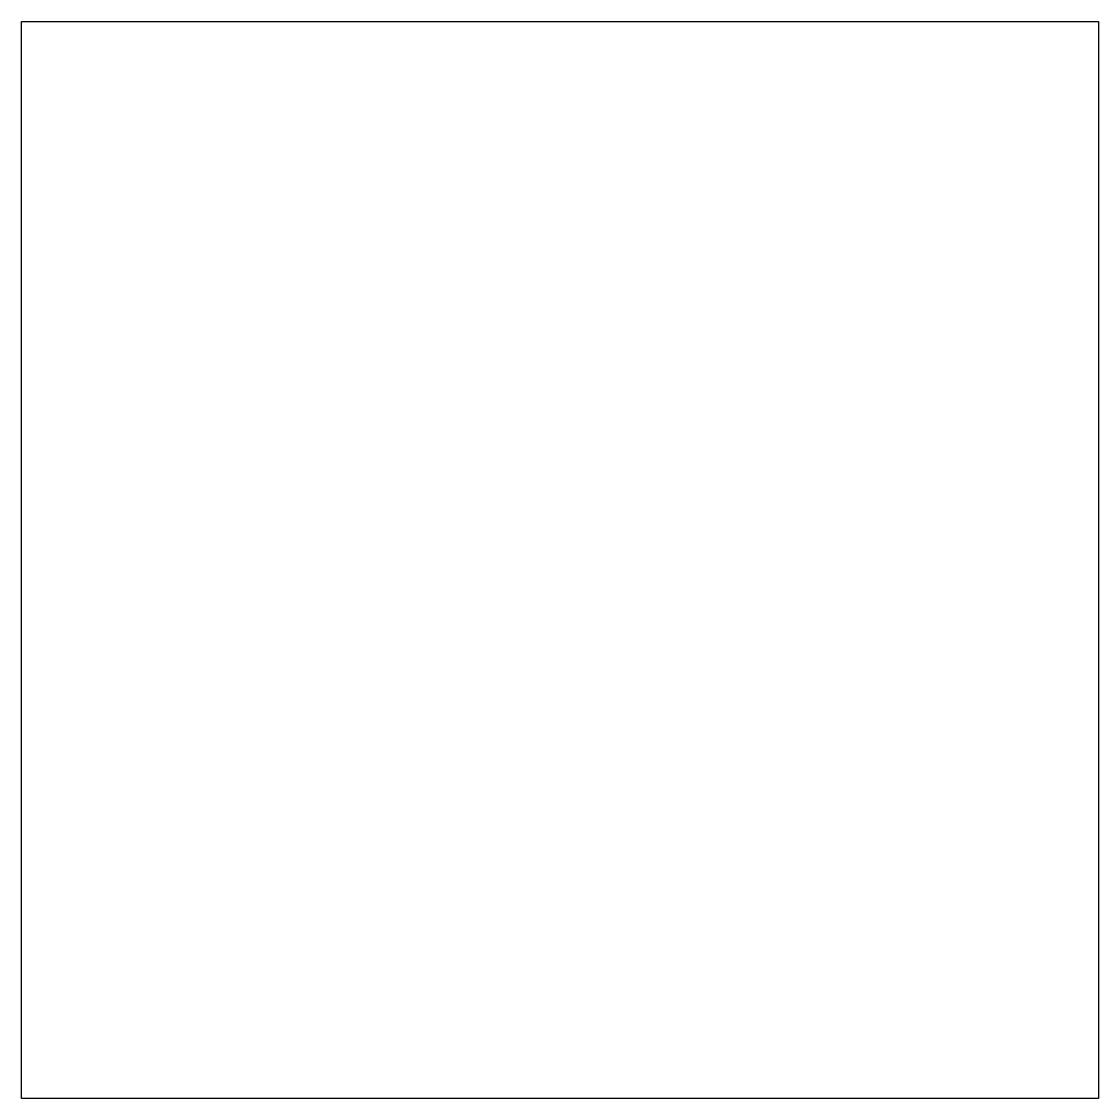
# Model space of a CAD drawing. Extents: x 0 to 9, y 0 to 9.
import ezdxf

# ---------------------------------------------------------------- set-up
doc = ezdxf.new("R2010")
doc.units = 0
doc.layers.get('0').update_dxf_attribs({"color": 253, "linetype": 'CONTINUOUS'})

msp = doc.modelspace()

# ---------------------------------------------------------------- linework, layer by layer
for p, q in [((0, 0), (0, 9)), ((0, 9), (9, 9)), ((9, 9), (9, 0)), ((9, 0), (0, 0))]:
    msp.add_line(p, q)

doc.saveas('drawing.dxf')
